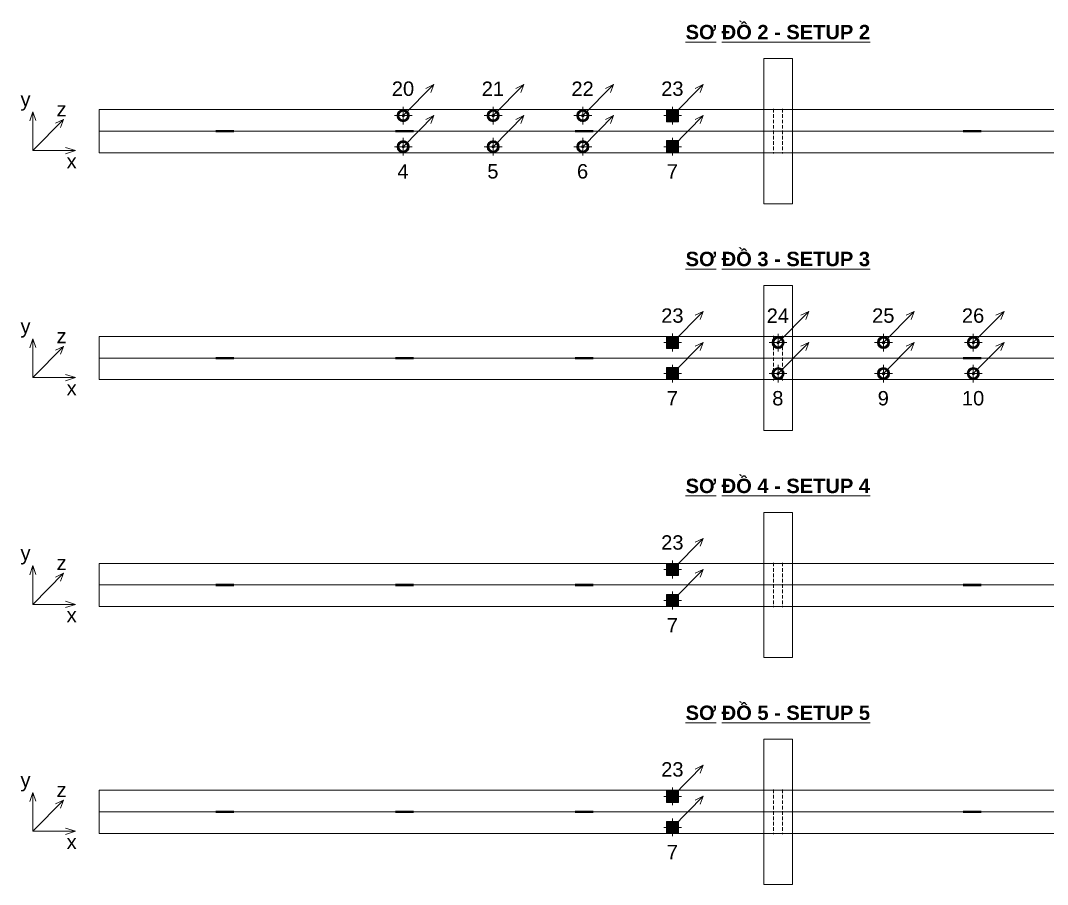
# Model space of a CAD drawing. Header units: millimetres. Extents: x 131443 to 207296, y -79515 to -45344.
# Drawn here: x 164667 to 167526, y -50549 to -48144 of the extents above; entities that cross this region are included whole.
import ezdxf

# ---------------------------------------------------------------- set-up
doc = ezdxf.new("R2010")
doc.units = ezdxf.units.MM
doc.header["$MEASUREMENT"] = 0
doc.linetypes.add('DASHED', pattern=[0.75, 0.5, -0.25])
doc.layers.add('009 - Mat Cat', color=8, linetype='Continuous', lineweight=9)
doc.styles.add('vnarial', font='')
doc.styles.get('vnarial').set_extended_font_data('.VnArial')

# ---------------------------------------------------------------- blocks, each defined once
blk = doc.blocks.new('sensor2')
at = {"layer": '009 - Mat Cat'}
h = blk.add_hatch(dxfattribs=at)
h.set_pattern_fill('ANSI31', color=5, scale=15)
h.paths.add_polyline_path([(0, 16.8), (0, 12.1, -0.414214), (12.1, 0), (16.8, 0, 0.414214)])
h.paths.add_polyline_path([(0, 12.1), (0, 16.8, 0.414214), (-16.8, 0), (-12.1, 0, -0.414214)])
h.paths.add_polyline_path([(-12.1, 0), (-16.8, 0, 0.414214), (0, -16.8), (0, -12.1, -0.414214)])
h.paths.add_polyline_path([(16.8, 0), (12.1, 0, -0.414214), (0, -12.1), (0, -16.8, 0.414214)])
at = {"layer": '009 - Mat Cat', "color": 5, "linetype": 'Continuous'}
for p, q in [((0, 24.7), (0, -24.8)), ((-24.8, 0), (24.7, 0))]:
    blk.add_line(p, q, dxfattribs=at)
for radius in [16.8, 12.1, 3.38]:
    blk.add_circle((0, 0), radius, dxfattribs=at)

msp = doc.modelspace()

# ---------------------------------------------------------------- hatches: boundary and pattern name
at = {"layer": '009 - Mat Cat'}
h = msp.add_hatch(dxfattribs=at)
h.set_pattern_fill('ANSI31', color=5, scale=20, angle=90)
h.set_pattern_definition([(135, (0, -1263), (-1.767766953, -1.767766953), [])])
h.paths.add_polyline_path([(166482.1, -48412.18, -0.4142136), (166478.72, -48408.8), (166465.3, -48408.8), (166465.3, -48425.6), (166482.1, -48425.6)])
h.paths.add_polyline_path([(166498.7, -48392), (166482.1, -48392), (166482.1, -48405.43, -0.1974018), (166484.47, -48406.4)])
h.paths.add_polyline_path([(166482.1, -48392), (166465.3, -48392), (166465.3, -48408.8), (166478.72, -48408.8, -0.4142136), (166482.1, -48405.43)])
h.paths.add_polyline_path([(166498.9, -48392), (166498.7, -48392), (166484.47, -48406.4, -0.2004238), (166485.47, -48408.8), (166498.9, -48408.8)])
h.paths.add_polyline_path([(166498.9, -48408.8), (166485.47, -48408.8, -0.4142136), (166482.1, -48412.18), (166482.1, -48425.6), (166498.9, -48425.6)])
h.paths.add_polyline_path([(166482.1, -48478.4), (166465.3, -48478.4), (166465.3, -48495.2), (166478.72, -48495.2, -0.4142136), (166482.1, -48491.82)])
h.paths.add_polyline_path([(166498.7, -48478.4), (166482.1, -48478.4), (166482.1, -48491.82, -0.1974018), (166484.47, -48492.8)])
h.paths.add_polyline_path([(166498.9, -48478.4), (166498.7, -48478.4), (166484.47, -48492.8, -0.2004238), (166485.47, -48495.2), (166498.9, -48495.2)])
h.paths.add_polyline_path([(166498.9, -48495.2), (166485.47, -48495.2, -0.4142136), (166482.1, -48498.57), (166482.1, -48512), (166498.9, -48512)])
h.paths.add_polyline_path([(166482.1, -48498.57, -0.4142136), (166478.72, -48495.2), (166465.3, -48495.2), (166465.3, -48512), (166482.1, -48512)])
h = msp.add_hatch(dxfattribs=at)
h.set_pattern_fill('ANSI31', color=5, scale=20, angle=90)
h.set_pattern_definition([(135, (0, -1894.5), (-1.767766953, -1.767766953), [])])
h.paths.add_polyline_path([(166482.1, -49043.68, -0.4142136), (166478.72, -49040.3), (166465.3, -49040.3), (166465.3, -49057.1), (166482.1, -49057.1)])
h.paths.add_polyline_path([(166498.7, -49023.5), (166482.1, -49023.5), (166482.1, -49036.93, -0.1974018), (166484.47, -49037.9)])
h.paths.add_polyline_path([(166482.1, -49023.5), (166465.3, -49023.5), (166465.3, -49040.3), (166478.72, -49040.3, -0.4142136), (166482.1, -49036.93)])
h.paths.add_polyline_path([(166498.9, -49023.5), (166498.7, -49023.5), (166484.47, -49037.9, -0.2004238), (166485.47, -49040.3), (166498.9, -49040.3)])
h.paths.add_polyline_path([(166498.9, -49040.3), (166485.47, -49040.3, -0.4142136), (166482.1, -49043.68), (166482.1, -49057.1), (166498.9, -49057.1)])
h.paths.add_polyline_path([(166482.1, -49109.9), (166465.3, -49109.9), (166465.3, -49126.7), (166478.72, -49126.7, -0.4142136), (166482.1, -49123.32)])
h.paths.add_polyline_path([(166498.7, -49109.9), (166482.1, -49109.9), (166482.1, -49123.32, -0.1974018), (166484.47, -49124.3)])
h.paths.add_polyline_path([(166498.9, -49109.9), (166498.7, -49109.9), (166484.47, -49124.3, -0.2004238), (166485.47, -49126.7), (166498.9, -49126.7)])
h.paths.add_polyline_path([(166498.9, -49126.7), (166485.47, -49126.7, -0.4142136), (166482.1, -49130.07), (166482.1, -49143.5), (166498.9, -49143.5)])
h.paths.add_polyline_path([(166482.1, -49130.07, -0.4142136), (166478.72, -49126.7), (166465.3, -49126.7), (166465.3, -49143.5), (166482.1, -49143.5)])
h = msp.add_hatch(dxfattribs=at)
h.set_pattern_fill('ANSI31', color=5, scale=20, angle=90)
h.set_pattern_definition([(135, (0, -2526), (-1.767766953, -1.767766953), [])])
h.paths.add_polyline_path([(166482.1, -49675.18, -0.4142136), (166478.72, -49671.8), (166465.3, -49671.8), (166465.3, -49688.6), (166482.1, -49688.6)])
h.paths.add_polyline_path([(166498.7, -49655), (166482.1, -49655), (166482.1, -49668.43, -0.1974018), (166484.47, -49669.4)])
h.paths.add_polyline_path([(166482.1, -49655), (166465.3, -49655), (166465.3, -49671.8), (166478.72, -49671.8, -0.4142136), (166482.1, -49668.43)])
h.paths.add_polyline_path([(166498.9, -49655), (166498.7, -49655), (166484.47, -49669.4, -0.2004238), (166485.47, -49671.8), (166498.9, -49671.8)])
h.paths.add_polyline_path([(166498.9, -49671.8), (166485.47, -49671.8, -0.4142136), (166482.1, -49675.18), (166482.1, -49688.6), (166498.9, -49688.6)])
h.paths.add_polyline_path([(166482.1, -49741.4), (166465.3, -49741.4), (166465.3, -49758.2), (166478.72, -49758.2, -0.4142136), (166482.1, -49754.82)])
h.paths.add_polyline_path([(166498.7, -49741.4), (166482.1, -49741.4), (166482.1, -49754.82, -0.1974018), (166484.47, -49755.8)])
h.paths.add_polyline_path([(166498.9, -49741.4), (166498.7, -49741.4), (166484.47, -49755.8, -0.2004238), (166485.47, -49758.2), (166498.9, -49758.2)])
h.paths.add_polyline_path([(166498.9, -49758.2), (166485.47, -49758.2, -0.4142136), (166482.1, -49761.57), (166482.1, -49775), (166498.9, -49775)])
h.paths.add_polyline_path([(166482.1, -49761.57, -0.4142136), (166478.72, -49758.2), (166465.3, -49758.2), (166465.3, -49775), (166482.1, -49775)])
h = msp.add_hatch(dxfattribs=at)
h.set_pattern_fill('ANSI31', color=5, scale=20, angle=90)
h.set_pattern_definition([(135, (0, -3157.5), (-1.767766953, -1.767766953), [])])
h.paths.add_polyline_path([(166482.1, -50306.68, -0.4142136), (166478.72, -50303.3), (166465.3, -50303.3), (166465.3, -50320.1), (166482.1, -50320.1)])
h.paths.add_polyline_path([(166498.7, -50286.5), (166482.1, -50286.5), (166482.1, -50299.93, -0.1974018), (166484.47, -50300.9)])
h.paths.add_polyline_path([(166482.1, -50286.5), (166465.3, -50286.5), (166465.3, -50303.3), (166478.72, -50303.3, -0.4142136), (166482.1, -50299.93)])
h.paths.add_polyline_path([(166498.9, -50286.5), (166498.7, -50286.5), (166484.47, -50300.9, -0.2004238), (166485.47, -50303.3), (166498.9, -50303.3)])
h.paths.add_polyline_path([(166498.9, -50303.3), (166485.47, -50303.3, -0.4142136), (166482.1, -50306.68), (166482.1, -50320.1), (166498.9, -50320.1)])
h.paths.add_polyline_path([(166482.1, -50372.9), (166465.3, -50372.9), (166465.3, -50389.7), (166478.72, -50389.7, -0.4142136), (166482.1, -50386.32)])
h.paths.add_polyline_path([(166498.7, -50372.9), (166482.1, -50372.9), (166482.1, -50386.32, -0.1974018), (166484.47, -50387.3)])
h.paths.add_polyline_path([(166498.9, -50372.9), (166498.7, -50372.9), (166484.47, -50387.3, -0.2004238), (166485.47, -50389.7), (166498.9, -50389.7)])
h.paths.add_polyline_path([(166498.9, -50389.7), (166485.47, -50389.7, -0.4142136), (166482.1, -50393.07), (166482.1, -50406.5), (166498.9, -50406.5)])
h.paths.add_polyline_path([(166482.1, -50393.07, -0.4142136), (166478.72, -50389.7), (166465.3, -50389.7), (166465.3, -50406.5), (166482.1, -50406.5)])

# ---------------------------------------------------------------- linework, layer by layer
at = {"layer": '009 - Mat Cat', "color": 18, "true_color": 0x000000}
for p, q in [((166735.7, -48250), (166735.7, -48654)), ((166815.7, -48250), (166735.7, -48250)), ((166815.7, -48250), (166815.7, -48654)), ((165732.1, -48408.8), (165817.6, -48322.3)), ((165817.6, -48322.3), (165795.1, -48332.8)), ((165817.6, -48322.3), (165809.1, -48344.3)), ((165982.4, -48408.8), (166067.9, -48322.3)), ((166067.9, -48322.3), (166045.4, -48332.8)), ((166067.9, -48322.3), (166059.4, -48344.3)), ((166232.1, -48408.8), (166317.6, -48322.3)), ((166317.6, -48322.3), (166295.1, -48332.8)), ((166317.6, -48322.3), (166309.1, -48344.3)), ((166482.1, -48408.8), (166567.6, -48322.3)), ((166567.6, -48322.3), (166545.1, -48332.8)), ((166567.6, -48322.3), (166559.1, -48344.3)), ((166735.7, -48392), (164885.7, -48392)), ((164885.7, -48392), (164885.7, -48512)), ((166735.7, -48392), (166815.7, -48392)), ((166815.7, -48392), (168664.99, -48392)), ((164692.5, -48423.5), (164692.5, -48422.5)), ((164701, -48506), (164786.5, -48419.5)), ((164786.5, -48419.5), (164764, -48430)), ((164786.5, -48419.5), (164778, -48441.5)), ((165732.1, -48495.2), (165817.6, -48408.7)), ((165817.6, -48408.7), (165795.1, -48419.2)), ((165817.6, -48408.7), (165809.1, -48430.7)), ((165982.4, -48495.2), (166067.9, -48408.7)), ((166067.9, -48408.7), (166045.4, -48419.2)), ((166067.9, -48408.7), (166059.4, -48430.7)), ((166232.1, -48495.2), (166317.6, -48408.7)), ((166317.6, -48408.7), (166295.1, -48419.2)), ((166317.6, -48408.7), (166309.1, -48430.7)), ((166482.1, -48495.2), (166567.6, -48408.7)), ((166567.6, -48408.7), (166545.1, -48419.2)), ((166567.6, -48408.7), (166559.1, -48430.7)), ((165210.7, -48450), (165260.7, -48450)), ((165210.7, -48454), (165260.7, -48454)), ((165710.7, -48450), (165760.7, -48450)), ((165710.7, -48454), (165760.7, -48454)), ((166210.7, -48450), (166260.7, -48450)), ((166210.7, -48454), (166260.7, -48454)), ((167340.7, -48450), (167290.7, -48450)), ((167340.7, -48450), (167290.7, -48450)), ((167340.7, -48454), (167290.7, -48454)), ((167340.7, -48454), (167290.7, -48454)), ((166735.7, -48512), (164885.7, -48512)), ((166735.7, -48512), (166815.7, -48512)), ((166815.7, -48512), (168664.99, -48512)), ((166815.7, -48654), (166735.7, -48654)), ((166735.7, -48881.5), (166735.7, -49285.5)), ((166815.7, -48881.5), (166735.7, -48881.5)), ((166815.7, -48881.5), (166815.7, -49285.5)), ((166482.1, -49040.3), (166567.6, -48953.8)), ((166567.6, -48953.8), (166545.1, -48964.3)), ((166567.6, -48953.8), (166559.1, -48975.8)), ((166775.7, -49040.3), (166861.2, -48953.8)), ((166861.2, -48953.8), (166838.7, -48964.3)), ((166861.2, -48953.8), (166852.7, -48975.8)), ((167069.3, -49040.3), (167154.8, -48953.8)), ((167154.8, -48953.8), (167132.3, -48964.3)), ((167154.8, -48953.8), (167146.3, -48975.8)), ((167319.3, -49040.3), (167404.8, -48953.8)), ((167404.8, -48953.8), (167382.3, -48964.3)), ((167404.8, -48953.8), (167396.3, -48975.8)), ((166735.7, -49023.5), (164885.7, -49023.5)), ((164885.7, -49023.5), (164885.7, -49143.5)), ((166735.7, -49023.5), (166815.7, -49023.5)), ((166815.7, -49023.5), (168664.99, -49023.5)), ((164692.5, -49055), (164692.5, -49054)), ((164701, -49137.5), (164786.5, -49051)), ((164786.5, -49051), (164764, -49061.5)), ((164786.5, -49051), (164778, -49073)), ((166482.1, -49126.7), (166567.6, -49040.2)), ((166567.6, -49040.2), (166545.1, -49050.7)), ((166567.6, -49040.2), (166559.1, -49062.2)), ((166775.7, -49126.7), (166861.2, -49040.2)), ((166861.2, -49040.2), (166838.7, -49050.7)), ((166861.2, -49040.2), (166852.7, -49062.2)), ((167069.3, -49126.7), (167154.8, -49040.2)), ((167154.8, -49040.2), (167132.3, -49050.7)), ((167154.8, -49040.2), (167146.3, -49062.2)), ((167319.3, -49126.7), (167404.8, -49040.2)), ((167404.8, -49040.2), (167382.3, -49050.7)), ((167404.8, -49040.2), (167396.3, -49062.2)), ((165210.7, -49081.5), (165260.7, -49081.5)), ((165210.7, -49085.5), (165260.7, -49085.5)), ((165710.7, -49081.5), (165760.7, -49081.5)), ((165710.7, -49085.5), (165760.7, -49085.5)), ((166210.7, -49081.5), (166260.7, -49081.5)), ((166210.7, -49085.5), (166260.7, -49085.5)), ((167340.7, -49081.5), (167290.7, -49081.5)), ((167340.7, -49081.5), (167290.7, -49081.5)), ((167340.7, -49081.5), (167290.7, -49081.5)), ((167340.7, -49081.5), (167290.7, -49081.5)), ((167340.7, -49085.5), (167290.7, -49085.5)), ((167340.7, -49085.5), (167290.7, -49085.5)), ((167340.7, -49085.5), (167290.7, -49085.5)), ((167340.7, -49085.5), (167290.7, -49085.5)), ((166735.7, -49143.5), (164885.7, -49143.5)), ((166735.7, -49143.5), (166815.7, -49143.5)), ((166815.7, -49143.5), (168664.99, -49143.5)), ((166815.7, -49285.5), (166735.7, -49285.5)), ((166735.7, -49513), (166735.7, -49917)), ((166815.7, -49513), (166735.7, -49513)), ((166815.7, -49513), (166815.7, -49917)), ((166482.1, -49671.8), (166567.6, -49585.3)), ((166567.6, -49585.3), (166545.1, -49595.8)), ((166567.6, -49585.3), (166559.1, -49607.3)), ((166735.7, -49655), (164885.7, -49655)), ((164885.7, -49655), (164885.7, -49775)), ((166735.7, -49655), (166815.7, -49655)), ((166815.7, -49655), (168664.99, -49655)), ((164692.5, -49686.5), (164692.5, -49685.5)), ((164701, -49769), (164786.5, -49682.5)), ((164786.5, -49682.5), (164764, -49693)), ((164786.5, -49682.5), (164778, -49704.5)), ((166482.1, -49758.2), (166567.6, -49671.7)), ((166567.6, -49671.7), (166545.1, -49682.2)), ((166567.6, -49671.7), (166559.1, -49693.7)), ((165210.7, -49713), (165260.7, -49713)), ((165210.7, -49717), (165260.7, -49717)), ((165710.7, -49713), (165760.7, -49713)), ((165710.7, -49717), (165760.7, -49717)), ((166210.7, -49713), (166260.7, -49713)), ((166210.7, -49717), (166260.7, -49717)), ((167340.7, -49713), (167290.7, -49713)), ((167340.7, -49713), (167290.7, -49713)), ((167340.7, -49717), (167290.7, -49717)), ((167340.7, -49717), (167290.7, -49717)), ((166735.7, -49775), (164885.7, -49775)), ((166735.7, -49775), (166815.7, -49775)), ((166815.7, -49775), (168664.99, -49775)), ((166815.7, -49917), (166735.7, -49917)), ((166735.7, -50144.5), (166735.7, -50548.5)), ((166815.7, -50144.5), (166735.7, -50144.5)), ((166815.7, -50144.5), (166815.7, -50548.5)), ((166482.1, -50303.3), (166567.6, -50216.8)), ((166567.6, -50216.8), (166545.1, -50227.3)), ((166567.6, -50216.8), (166559.1, -50238.8)), ((166735.7, -50286.5), (164885.7, -50286.5)), ((164885.7, -50286.5), (164885.7, -50406.5)), ((166735.7, -50286.5), (166815.7, -50286.5)), ((166815.7, -50286.5), (168664.99, -50286.5)), ((164692.5, -50318), (164692.5, -50317)), ((164701, -50400.5), (164786.5, -50314)), ((164786.5, -50314), (164764, -50324.5)), ((164786.5, -50314), (164778, -50336)), ((166482.1, -50389.7), (166567.6, -50303.2)), ((166567.6, -50303.2), (166545.1, -50313.7)), ((166567.6, -50303.2), (166559.1, -50325.2)), ((165210.7, -50344.5), (165260.7, -50344.5)), ((165710.7, -50344.5), (165760.7, -50344.5)), ((166210.7, -50344.5), (166260.7, -50344.5)), ((167340.7, -50344.5), (167290.7, -50344.5)), ((167340.7, -50344.5), (167290.7, -50344.5)), ((165210.7, -50348.5), (165260.7, -50348.5)), ((165710.7, -50348.5), (165760.7, -50348.5)), ((166210.7, -50348.5), (166260.7, -50348.5)), ((167340.7, -50348.5), (167290.7, -50348.5)), ((167340.7, -50348.5), (167290.7, -50348.5)), ((166735.7, -50406.5), (164885.7, -50406.5)), ((166735.7, -50406.5), (166815.7, -50406.5)), ((166815.7, -50406.5), (168664.99, -50406.5)), ((166815.7, -50548.5), (166735.7, -50548.5))]:
    msp.add_line(p, q, dxfattribs=at)
at = {"layer": '009 - Mat Cat', "color": 1}
for p, q in [((164701, -48398), (164692.5, -48423.5)), ((164701, -48506), (164701, -48398)), ((164701, -48398), (164709, -48422.5)), ((164701, -49029.5), (164692.5, -49055)), ((164701, -49137.5), (164701, -49029.5)), ((164701, -49029.5), (164709, -49054)), ((164701, -49661), (164692.5, -49686.5)), ((164701, -49769), (164701, -49661)), ((164701, -49661), (164709, -49685.5)), ((164701, -50292.5), (164692.5, -50318)), ((164701, -50400.5), (164701, -50292.5)), ((164701, -50292.5), (164709, -50317))]:
    msp.add_line(p, q, dxfattribs=at)
at = {"layer": '009 - Mat Cat', "color": 5, "linetype": 'Continuous'}
for p, q in [((166482.1, -48384.05), (166482.1, -48433.55)), ((166506.85, -48408.8), (166457.35, -48408.8)), ((166482.1, -48470.45), (166482.1, -48519.95)), ((166506.85, -48495.2), (166457.35, -48495.2)), ((166482.1, -49015.55), (166482.1, -49065.05)), ((166506.85, -49040.3), (166457.35, -49040.3)), ((166482.1, -49101.95), (166482.1, -49151.45)), ((166506.85, -49126.7), (166457.35, -49126.7)), ((166482.1, -49647.05), (166482.1, -49696.55)), ((166506.85, -49671.8), (166457.35, -49671.8)), ((166482.1, -49733.45), (166482.1, -49782.95)), ((166506.85, -49758.2), (166457.35, -49758.2)), ((166482.1, -50278.55), (166482.1, -50328.05)), ((166506.85, -50303.3), (166457.35, -50303.3)), ((166482.1, -50364.95), (166482.1, -50414.45)), ((166506.85, -50389.7), (166457.35, -50389.7))]:
    msp.add_line(p, q, dxfattribs=at)
at = {"layer": '009 - Mat Cat', "color": 18, "linetype": 'DASHED', "ltscale": 20, "true_color": 0x000000}
for p, q in [((166763.2, -48390), (166763.2, -48514)), ((166788.2, -48390), (166788.2, -48514)), ((166763.2, -49021.5), (166763.2, -49145.5)), ((166788.2, -49021.5), (166788.2, -49145.5)), ((166763.2, -49653), (166763.2, -49777)), ((166788.2, -49653), (166788.2, -49777)), ((166763.2, -50284.5), (166763.2, -50408.5)), ((166788.2, -50284.5), (166788.2, -50408.5))]:
    msp.add_line(p, q, dxfattribs=at)
at = {"layer": '009 - Mat Cat', "color": 18, "ltscale": 0.5, "true_color": 0x000000}
for p, q in [((164885.7, -48452), (168664.99, -48452)), ((164885.7, -49083.5), (168664.99, -49083.5)), ((164885.7, -49715), (168664.99, -49715)), ((164885.7, -50346.5), (168664.99, -50346.5))]:
    msp.add_line(p, q, dxfattribs=at)
at = {"layer": '009 - Mat Cat', "color": 5}
for p, q in [((164701, -48506), (164819.5, -48506)), ((164819.5, -48506), (164791.5, -48497.5)), ((164819.5, -48506), (164792, -48515)), ((164701, -49137.5), (164819.5, -49137.5)), ((164819.5, -49137.5), (164791.5, -49129)), ((164819.5, -49137.5), (164792, -49146.5)), ((164701, -49769), (164819.5, -49769)), ((164819.5, -49769), (164791.5, -49760.5)), ((164819.5, -49769), (164792, -49778)), ((164701, -50400.5), (164819.5, -50400.5)), ((164819.5, -50400.5), (164791.5, -50392)), ((164819.5, -50400.5), (164792, -50409.5))]:
    msp.add_line(p, q, dxfattribs=at)
for points in [[(166465.3, -48425.6), (166498.9, -48425.6), (166498.9, -48392), (166465.3, -48392)], [(166465.3, -48512), (166498.9, -48512), (166498.9, -48478.4), (166465.3, -48478.4)], [(166465.3, -49057.1), (166498.9, -49057.1), (166498.9, -49023.5), (166465.3, -49023.5)], [(166465.3, -49143.5), (166498.9, -49143.5), (166498.9, -49109.9), (166465.3, -49109.9)], [(166465.3, -49688.6), (166498.9, -49688.6), (166498.9, -49655), (166465.3, -49655)], [(166465.3, -49775), (166498.9, -49775), (166498.9, -49741.4), (166465.3, -49741.4)], [(166465.3, -50320.1), (166498.9, -50320.1), (166498.9, -50286.5), (166465.3, -50286.5)], [(166465.3, -50406.5), (166498.9, -50406.5), (166498.9, -50372.9), (166465.3, -50372.9)]]:
    msp.add_lwpolyline(points, close=True, dxfattribs=at)
at = {"layer": '009 - Mat Cat', "color": 5, "linetype": 'Continuous'}
for centre in [(166482.1, -48408.8), (166482.1, -48495.2), (166482.1, -49040.3), (166482.1, -49126.7), (166482.1, -49671.8), (166482.1, -49758.2), (166482.1, -50303.3), (166482.1, -50389.7)]:
    msp.add_circle(centre, 3.38, dxfattribs=at)

# ---------------------------------------------------------------- block references
at = {"layer": '009 - Mat Cat', "color": 18, "true_color": 0x000000, "xscale": -1}
for p in [(165732.1, -48408.8), (165982.4, -48408.8), (166232.1, -48408.8), (165732.1, -48495.2), (165982.4, -48495.2), (166232.1, -48495.2), (166775.7, -49040.3), (166775.7, -49126.7)]:
    msp.add_blockref('sensor2', p, dxfattribs=at)
at = {"layer": '009 - Mat Cat', "color": 18, "true_color": 0x000000}
for p in [(167069.3, -49040.3), (167319.3, -49040.3), (167069.3, -49126.7), (167319.3, -49126.7)]:
    msp.add_blockref('sensor2', p, dxfattribs=at)

# ---------------------------------------------------------------- texts
at = {"layer": '009 - Mat Cat', "color": 18, "true_color": 0x000000, "char_height": 40, "attachment_point": 5, "style": 'vnarial'}
for s, insert in [('\\A1;{\\f.VnArial|b1|i0|c0|p34;\\LS\\fArial|b1|i0|c0|p34;Ơ ĐỒ 2 - SETUP 2}', (166775, -48176.5)), ('\\A1;20', (165731.4, -48334)), ('\\A1;21', (165981.7, -48334)), ('\\A1;22', (166231.4, -48334)), ('\\A1;23', (166481.4, -48334)), ('\\A1;z', (164781, -48390.59)), ('\\A1;4', (165731.4, -48564)), ('\\A1;5', (165981.7, -48564)), ('\\A1;6', (166231.4, -48564)), ('\\A1;7', (166481.4, -48564)), ('\\A1;{\\f.VnArial|b1|i0|c0|p34;\\LS\\fArial|b1|i0|c0|p34;Ơ ĐỒ 3 - SETUP 3}', (166775, -48808)), ('\\A1;23', (166481.4, -48965.5)), ('\\A1;24', (166775, -48965.5)), ('\\A1;25', (167068.6, -48965.5)), ('\\A1;26', (167318.6, -48965.5)), ('\\A1;z', (164781, -49022.09)), ('\\A1;8', (166775, -49195.5)), ('\\A1;9', (167068.6, -49195.5)), ('\\A1;10', (167318.6, -49195.5)), ('\\A1;7', (166481.4, -49195.5)), ('\\A1;{\\f.VnArial|b1|i0|c0|p34;\\LS\\fArial|b1|i0|c0|p34;Ơ ĐỒ 4 - SETUP 4}', (166775, -49439.5)), ('\\A1;23', (166481.4, -49597)), ('\\A1;z', (164781, -49653.59)), ('\\A1;7', (166481.4, -49827)), ('\\A1;{\\f.VnArial|b1|i0|c0|p34;\\LS\\fArial|b1|i0|c0|p34;Ơ ĐỒ 5 - SETUP 5}', (166775, -50071)), ('\\A1;23', (166481.4, -50228.5)), ('\\A1;z', (164781, -50285.09)), ('\\A1;7', (166481.4, -50458.5))]:
    msp.add_mtext(s, dxfattribs=dict(at, insert=insert))
at = {"layer": '009 - Mat Cat', "color": 1, "char_height": 40, "attachment_point": 5, "style": 'vnarial'}
for insert in [(164680.5, -48369.09), (164680.5, -49000.59), (164680.5, -49632.09), (164680.5, -50263.59)]:
    msp.add_mtext('\\A1;y', dxfattribs=dict(at, insert=insert))
at = {"layer": '009 - Mat Cat', "color": 5, "char_height": 40, "attachment_point": 5, "style": 'vnarial'}
for insert in [(164809, -48535.59), (164809, -49167.09), (164809, -49798.59), (164809, -50430.09)]:
    msp.add_mtext('\\A1;x', dxfattribs=dict(at, insert=insert))

doc.saveas('drawing.dxf')
